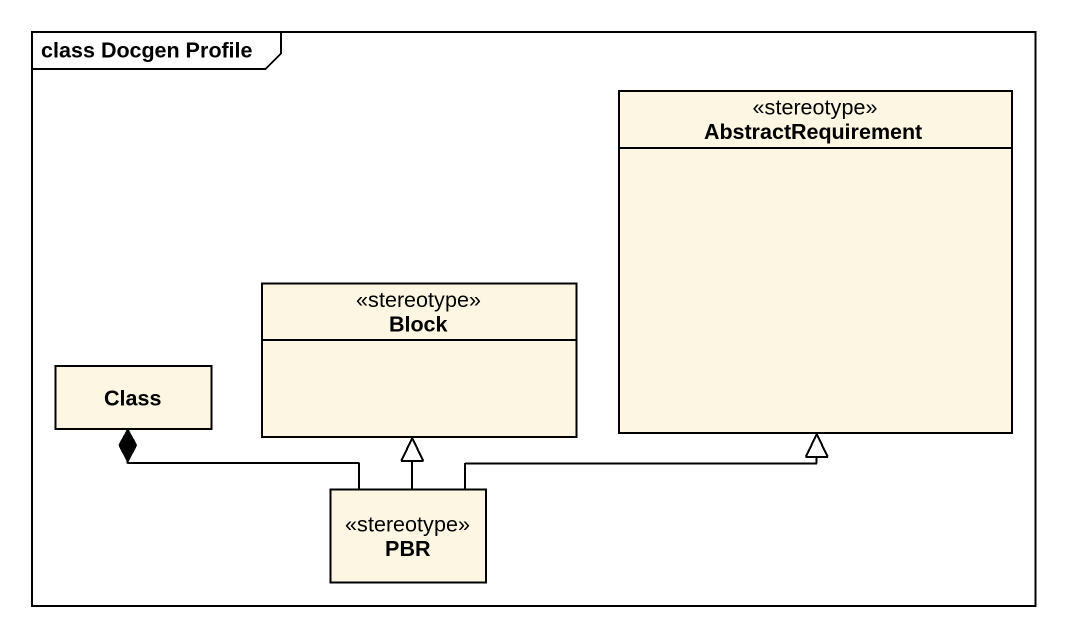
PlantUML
@startuml
mainframe class Docgen Profile
hide circle
hide empty members
class AbstractRequirement <<stereotype>>
class Block <<stereotype>>
class "Class" as Class_
class PBR <<stereotype>>
PBR -up-|> AbstractRequirement
PBR -up-|> Block
PBR -left-* Class_
@enduml
